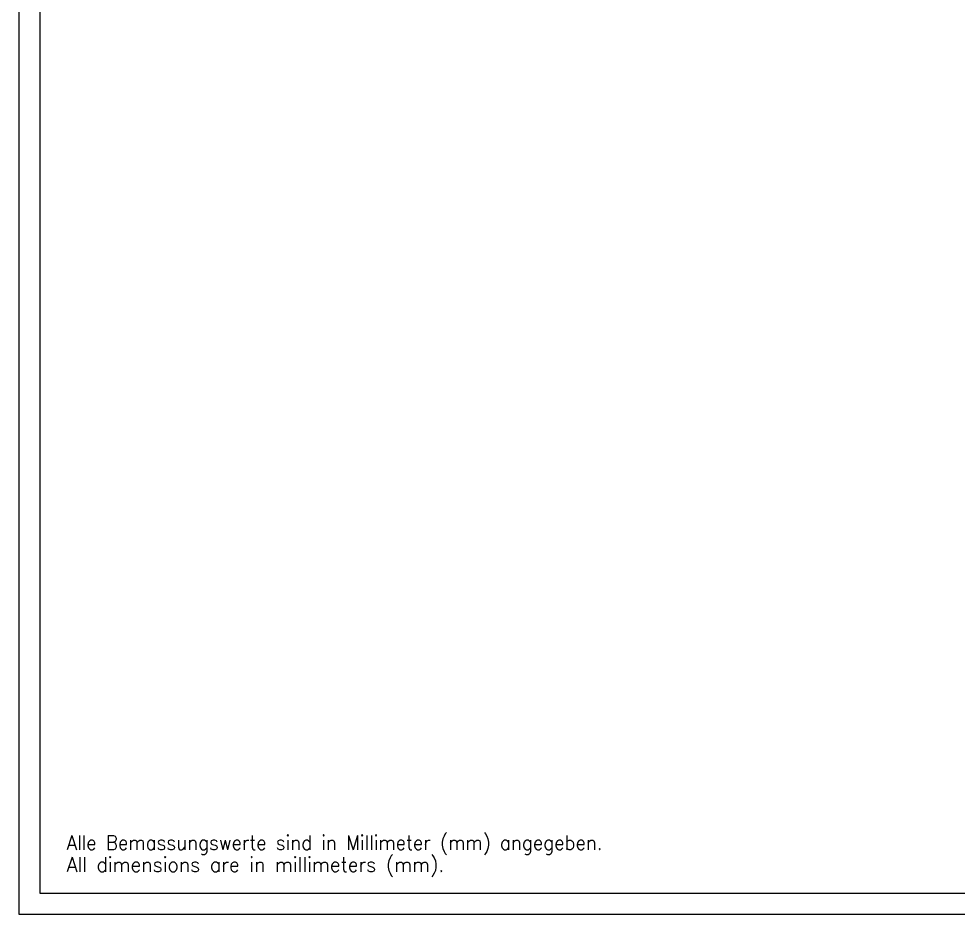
# Model space of a CAD drawing. Header units: millimetres. Extents: x 0 to 841, y 0 to 594.
# Drawn here: x 0 to 224.8, y 0 to 214.4 of the extents above; entities that cross this region are included whole.
import ezdxf

# ---------------------------------------------------------------- set-up
doc = ezdxf.new("R2010")
doc.units = ezdxf.units.MM
doc.layers.add('201', color=7, linetype='Continuous')
doc.styles.add('blockfont', font='simplex.shx')

msp = doc.modelspace()

# ---------------------------------------------------------------- linework, layer by layer
at = {"layer": '201', "color": 7, "linetype": 'Continuous', "lineweight": 18}
for p, q in [((0, 594), (0, 0)), ((5, 589), (5, 5)), ((5, 5), (836, 5)), ((0, 0), (841, 0))]:
    msp.add_line(p, q, dxfattribs=at)

# ---------------------------------------------------------------- texts
at = {"layer": '201', "color": 7, "linetype": 'Continuous', "lineweight": 13, "char_height": 3.5, "attachment_point": 7, "line_spacing_factor": 0.903614, "style": 'blockfont'}
for s, insert in [('\\W0.9192;Alle Bemassungswerte sind in Millimeter (mm) angegeben.', (11.461123, 14.217153)), ('\\W0.9518;All dimensions are in millimeters (mm).', (11.461123, 8.967153))]:
    msp.add_mtext(s, dxfattribs=dict(at, insert=insert))

doc.saveas('drawing.dxf')
